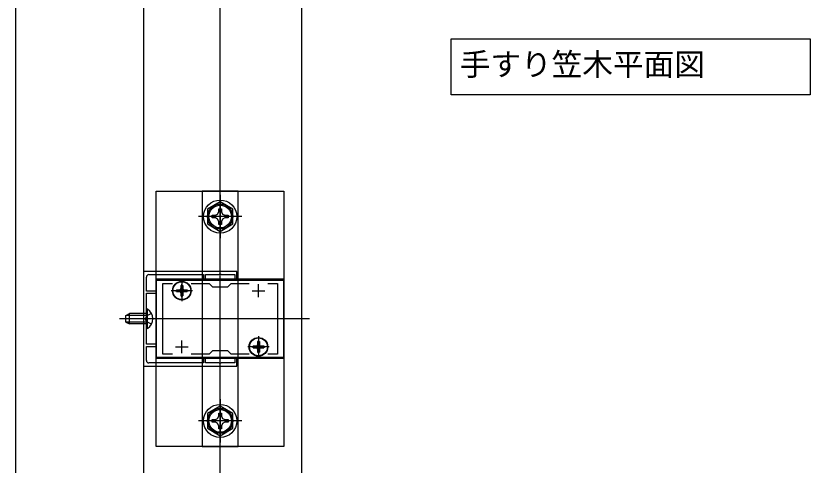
# Model space of a CAD drawing. Units: millimetres, scale not verified. Extents: x -875 to 875, y -1300 to 1292.
# Drawn here: x 0 to 311.1, y 286 to 461.9 of the extents above; entities that cross this region are included whole.
import ezdxf
from ezdxf.enums import TextEntityAlignment as Align

# ---------------------------------------------------------------- set-up
doc = ezdxf.new("R2010")
doc.units = ezdxf.units.MM
doc.header["$LTSCALE"] = 8
for name, color, linetype in [('0-1_USER1', 3, 'Continuous'), ('0-2_YKK_11', 7, 'Continuous'), ('0-3_YKK_12', 2, 'Continuous'), ('0-4_YKK_13', 4, 'Continuous'), ('0-7_YSS_K', 3, 'Continuous')]:
    doc.layers.add(name, color=color, linetype=linetype)
doc.styles.add('ＭＳ ゴシック', font='')
doc.styles.get('ＭＳ ゴシック').set_extended_font_data('MS Gothic')

msp = doc.modelspace()

# ---------------------------------------------------------------- linework, layer by layer
at = {"layer": '0-1_USER1'}
msp.add_lwpolyline([(170.443, 438.917), (170.443, 452.917), (311.065, 452.917), (311.065, 431.035), (170.443, 431.035)], close=True, dxfattribs=at)
at = {"layer": '0-2_YKK_11'}
for p, q in [((65, 351.8), (65, 356.8)), ((95, 351.8), (95, 356.8)), ((62.5, 354.3), (67.5, 354.3)), ((92.5, 354.3), (97.5, 354.3)), ((65, 329.8), (65, 334.8)), ((95, 329.8), (95, 334.8)), ((62.5, 332.3), (67.5, 332.3)), ((92.5, 332.3), (97.5, 332.3))]:
    msp.add_line(p, q, dxfattribs=at)
for points in [[(50, 361.8), (50, 324.8), (86.5, 324.8), (86.5, 328), (85.7, 328), (85.7, 326), (80.458, 326), (80.275, 325.88), (79.725, 325.88), (79.542, 326), (74.3, 326), (74.3, 328), (73.5, 328), (73.5, 326), (52.1, 326)], [(52.1, 360.6), (73.5, 360.6), (73.5, 358.6), (74.3, 358.6), (74.3, 360.6), (79.542, 360.6), (79.725, 360.72), (80.275, 360.72), (80.458, 360.6), (85.7, 360.6), (85.7, 358.6), (86.5, 358.6), (86.5, 361.8), (50, 361.8)], [(51.1, 327), (51.1, 332.5), (55, 332.5), (55, 333.3), (51.1, 333.3), (51.1, 342.842), (50.98, 343.025), (50.98, 343.575), (51.1, 343.758), (51.1, 353.3), (55, 353.3), (55, 354.1), (51.1, 354.1), (51.1, 359.6)], [(61.367, 329.5), (57.5, 329.5), (57.5, 357.1), (61.367, 357.1)], [(68.633, 357.1), (75.7, 357.1), (77, 355.8), (83, 355.8), (84.3, 357.1), (91.367, 357.1)], [(98.633, 357.1), (102.5, 357.1), (102.5, 329.5), (98.633, 329.5)], [(91.367, 329.5), (84.3, 329.5), (83, 330.8), (77, 330.8), (75.7, 329.5), (68.633, 329.5)]]:
    msp.add_lwpolyline(points, dxfattribs=at)
msp.add_lwpolyline([(55, 328.3), (105, 328.3), (105, 358.3), (55, 358.3)], close=True, dxfattribs=at)
for centre, start, end in [((52.1, 359.6), 90.00001, 179.99999), ((52.1, 327), 180.00001, 269.99999)]:
    msp.add_arc(centre, 1, start, end, dxfattribs=at)
at = {"layer": '0-3_YKK_12'}
for p, q in [((0, 108.3), (0, 601.3)), ((112, 108.3), (112, 489.3)), ((115, 343.3), (45, 343.3))]:
    msp.add_line(p, q, dxfattribs=at)
msp.add_lwpolyline([(0, 545.3), (50, 545.3), (50, 128.3), (0, 128.3)], close=True, dxfattribs=at)
at = {"layer": '0-4_YKK_13'}
for p, q in [((80, 391.8), (80, 374.8)), ((79.477, 385.154), (79.499, 386.4)), ((88.5, 383.3), (71.5, 383.3)), ((55, 358.8), (55, 327.8)), ((105, 358.8), (55, 358.8)), ((65, 358.45), (65, 350.15)), ((62.95, 354.65), (62.95, 353.95)), ((62.95, 354.65), (64.15, 354.65)), ((64.65, 356.35), (65.35, 356.35)), ((64.65, 356.35), (64.65, 355.15)), ((65.35, 356.35), (65.35, 355.15)), ((65.85, 354.65), (67.05, 354.65)), ((67.05, 354.65), (67.05, 353.95)), ((69.15, 354.3), (60.85, 354.3)), ((62.95, 353.95), (64.15, 353.95)), ((64.65, 353.45), (64.65, 352.25)), ((64.65, 352.25), (65.35, 352.25)), ((65.35, 353.45), (65.35, 352.25)), ((65.85, 353.95), (67.05, 353.95)), ((43.1, 344.6), (44.5, 345.3)), ((51.1, 345.3), (44.5, 345.3)), ((51.1, 339.55), (51.1, 347.05)), ((56.1, 343.3), (40.6, 343.3)), ((43.1, 342), (43.1, 344.6)), ((51.1, 344.646), (43.191, 344.646)), ((43.1, 342), (44.5, 341.3)), ((51.1, 341.954), (43.191, 341.954)), ((51.609, 339.55), (51.1, 339.55)), ((95, 336.45), (95, 328.15)), ((94.65, 334.35), (95.35, 334.35)), ((94.65, 334.35), (94.65, 333.15)), ((95.35, 334.35), (95.35, 333.15)), ((99.15, 332.3), (90.85, 332.3)), ((92.95, 332.65), (92.95, 331.95)), ((92.95, 332.65), (94.15, 332.65)), ((92.95, 331.95), (94.15, 331.95)), ((94.65, 331.45), (94.65, 330.25)), ((94.65, 330.25), (95.35, 330.25)), ((95.35, 331.45), (95.35, 330.25)), ((95.85, 332.65), (97.05, 332.65)), ((95.85, 331.95), (97.05, 331.95)), ((97.05, 332.65), (97.05, 331.95)), ((80, 311.8), (80, 294.8)), ((79.477, 305.154), (79.499, 306.4)), ((88.5, 303.3), (71.5, 303.3))]:
    msp.add_line(p, q, dxfattribs=at)
for points in [[(55, 393.3), (105, 393.3), (105, 293.3), (55, 293.3)], [(87, 293.3), (87, 393.3), (73, 393.3), (73, 293.3)], [(85, 386.187), (80, 389.074), (75, 386.187), (75, 380.413), (80, 377.526), (85, 380.413)], [(85, 306.187), (80, 309.074), (75, 306.187), (75, 300.413), (80, 297.526), (85, 300.413)]]:
    msp.add_lwpolyline(points, close=True, dxfattribs=at)
for points in [[(79.499, 386.4), (80.501, 386.4), (80.523, 385.154)], [(78.146, 382.777), (76.9, 382.799), (76.9, 383.801), (78.146, 383.823)], [(78.146, 383.823), (79.015, 384.285), (79.477, 385.154)], [(79.477, 381.446), (79.015, 382.315), (78.146, 382.777)], [(80.523, 385.154), (80.985, 384.285), (81.854, 383.823)], [(81.854, 382.777), (80.985, 382.315), (80.523, 381.446)], [(81.854, 383.823), (83.1, 383.801), (83.1, 382.799), (81.854, 382.777)], [(80.523, 381.446), (80.501, 380.2), (79.499, 380.2), (79.477, 381.446)], [(105, 358.8), (105, 327.8), (55, 327.8)], [(51.1, 341.3), (44.5, 341.3), (44.5, 345.3)], [(53.109, 345.35), (51.254, 344.445), (50.645, 343.3)], [(51.609, 339.55), (51.609, 347.05), (51.1, 347.05)], [(53.109, 341.25), (51.254, 342.155), (50.645, 343.3)], [(78.146, 303.823), (79.015, 304.285), (79.477, 305.154)], [(79.499, 306.4), (80.501, 306.4), (80.523, 305.154)], [(80.523, 305.154), (80.985, 304.285), (81.854, 303.823)], [(78.146, 302.777), (76.9, 302.799), (76.9, 303.801), (78.146, 303.823)], [(79.477, 301.446), (79.015, 302.315), (78.146, 302.777)], [(81.854, 302.777), (80.985, 302.315), (80.523, 301.446)], [(81.854, 303.823), (83.1, 303.801), (83.1, 302.799), (81.854, 302.777)], [(80.523, 301.446), (80.501, 300.2), (79.499, 300.2), (79.477, 301.446)]]:
    msp.add_lwpolyline(points, dxfattribs=at)
for centre, radius in [((80, 383.3), 6.5), ((80, 383.3), 4.907), ((80, 383.3), 4.432), ((65, 354.3), 3.65), ((65, 354.3), 3.5), ((95, 332.3), 3.65), ((95, 332.3), 3.5), ((80, 303.3), 6.5), ((80, 303.3), 4.907), ((80, 303.3), 4.432)]:
    msp.add_circle(centre, radius, dxfattribs=at)
for centre, radius, start, end in [((64.15, 355.15), 0.5, 270, 0), ((65.85, 355.15), 0.5, 180, 270), ((64.15, 353.45), 0.5, 0, 90), ((65.85, 353.45), 0.5, 90, 180), ((49.073, 343.3), 4.527, 304.06671, 55.93329), ((94.15, 333.15), 0.5, 270, 0), ((95.85, 333.15), 0.5, 180, 270), ((94.15, 331.45), 0.5, 0, 90), ((95.85, 331.45), 0.5, 90, 180)]:
    msp.add_arc(centre, radius, start, end, dxfattribs=at)
at = {"layer": '0-7_YSS_K'}
msp.add_line((80, -39.7), (80, 523.3), dxfattribs=at)

# ---------------------------------------------------------------- texts
at = {"layer": '0-1_USER1', "style": 'ＭＳ ゴシック'}
msp.add_text('手すり笠木平面図', height=8.798, dxfattribs=at).set_placement((173.841, 435.868), align=Align.BOTTOM_LEFT)

doc.saveas('drawing.dxf')
